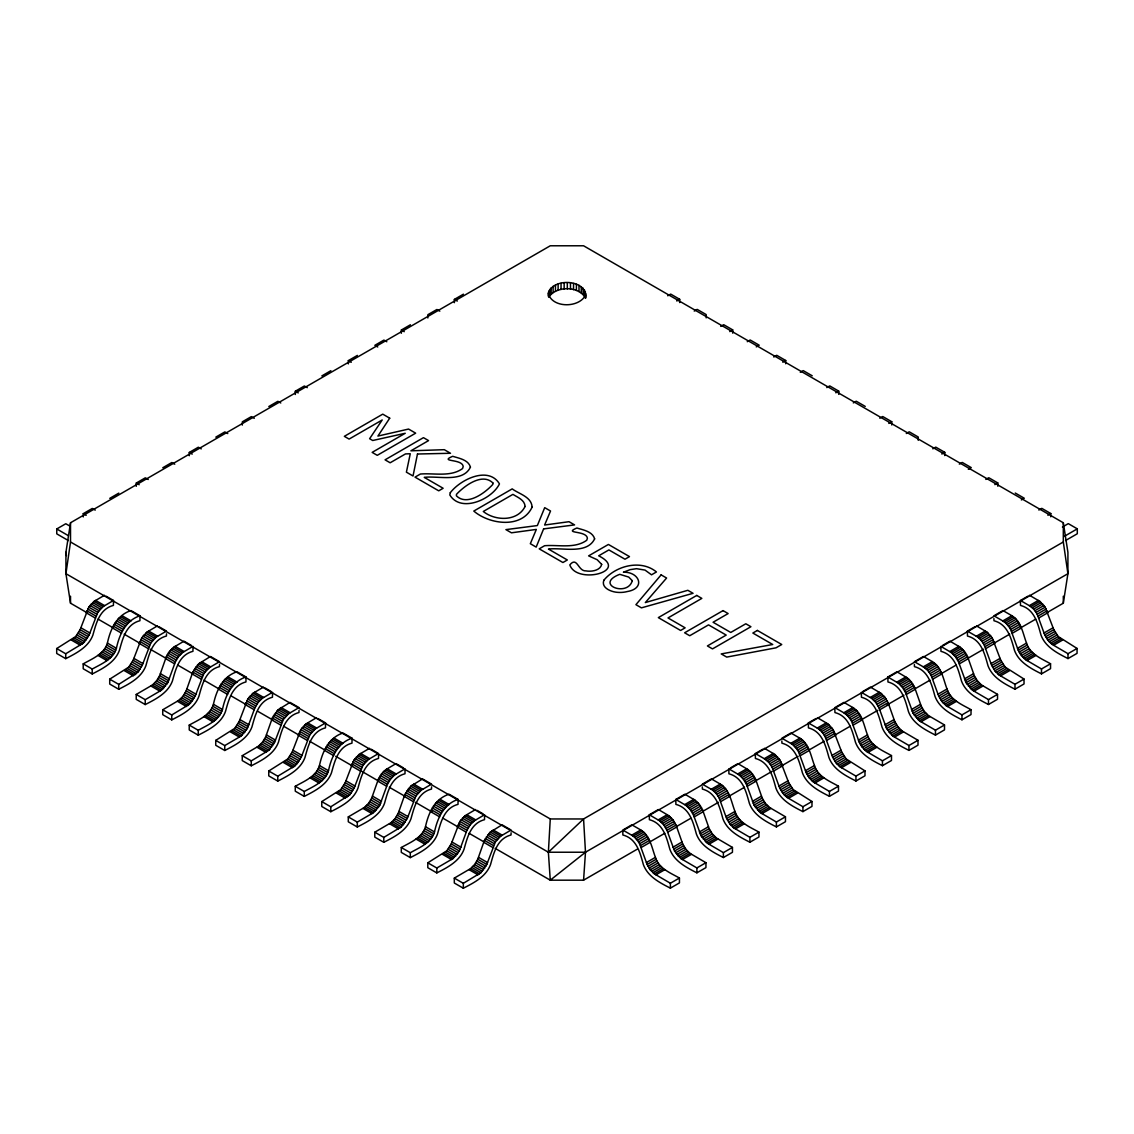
<?xml version="1.0" encoding="UTF-8"?>
<svg xmlns="http://www.w3.org/2000/svg" width="1134" height="1134" viewBox="0 0 1134 1134"><rect width="100%" height="100%" fill="white"/><g stroke="black" fill="none" stroke-linecap="round" stroke-linejoin="round"><path stroke-width="1.5" d="M1047.986 612.048L1063.309 603.203L1067.916 573.691L1067.916 552.272L1063.309 522.76L583.571 245.78L550.274 245.78L70.521 522.76L65.928 552.272L65.928 573.691L70.521 603.203L87.389 612.941M637.209 849.21L583.571 880.182L550.274 880.182L548.374 852.229L550.274 818.961L70.521 541.981L70.521 522.76M583.571 880.182L585.484 852.229L583.571 818.961L1063.309 541.981L1063.309 522.76M585.456 298.285C588.815 278.184 548.388 277.036 548.218 296.002M70.521 541.981L65.928 573.691L548.374 852.229L585.484 852.229L1067.916 573.691L1063.309 541.981M105.972 596.13L113.485 600.467L113.414 605.4C99.551 609.029 96.234 623.204 92.889 635.083C88.466 647.075 76.361 653.212 65.715 658.656L56.7 653.453L56.7 648.549L75.68 636.543L80.145 629.668L88.778 607.158L94.108 601.374L104.47 595.265M56.7 648.549L65.715 653.765L83.306 643.134L89.161 634.87L97.793 612.36L103.109 606.577L113.485 600.467M107.404 643.077C110.296 629.498 116.589 615.167 130.977 610.574L139.992 615.776L139.921 620.709C126.058 624.324 122.741 638.499 119.396 650.377C114.973 662.384 102.868 668.521 92.223 673.965L83.207 668.762L83.207 663.858C92.293 658.712 104.101 654.176 107.404 643.077L116.405 648.279C113.116 659.378 101.309 663.914 92.223 669.06L83.207 663.858M116.405 648.279C119.311 634.7 125.605 620.383 139.992 615.776M166.5 633.849L166.429 636.018C152.566 639.633 149.249 653.808 145.903 665.686C141.481 677.693 129.375 683.83 118.73 689.259L109.715 684.057L109.715 679.167L128.695 667.161L133.16 660.272L141.793 637.776L147.122 631.978L157.484 625.869M109.715 679.167L118.73 684.369L137.71 672.363L142.175 665.474L150.808 642.978L156.123 637.18L166.5 631.071L158.987 626.748M136.222 694.462L145.237 699.678L161.397 690.223L167.775 682.64L175.345 661.93L178.52 656.586L182.645 652.489L193.007 646.38L192.936 651.313C179.073 654.942 175.756 669.117 172.411 680.995C167.988 692.987 155.882 699.125 145.237 704.568L136.222 699.366L136.222 694.462L152.381 685.021L156.506 680.91L159.667 675.581L166.329 656.728L169.505 651.384L173.63 647.287L183.992 641.178L191.504 645.515M162.729 709.771L178.888 700.33L183.013 696.219L186.174 690.889L192.837 672.023L198.691 663.773L210.499 656.487L219.514 661.689L209.152 667.784L203.822 673.582L195.19 696.092L189.335 704.342L171.744 714.973L162.729 709.771L162.729 714.675L171.744 719.877C182.39 714.434 194.495 708.296 198.918 696.29C202.263 684.412 205.58 670.237 219.443 666.622L219.514 664.453M213.433 704.299C216.339 690.705 222.618 676.388 237.006 671.782L246.021 676.984L245.95 681.931C232.087 685.546 228.77 699.721 225.439 711.599C221.002 723.591 208.897 729.743 198.252 735.172L189.236 729.97L189.236 725.08C198.337 719.934 210.144 715.384 213.433 704.299L222.448 709.501C219.145 720.586 207.338 725.136 198.252 730.282L189.236 725.08M222.448 709.501C225.34 695.907 231.634 681.591 246.021 676.984M215.743 740.374L224.759 745.577L240.918 736.136L247.297 728.552L254.867 707.843L258.042 702.499L262.167 698.402L272.529 692.293L272.458 697.226C258.595 700.855 255.278 715.03 251.946 726.908C247.51 738.9 235.404 745.038 224.759 750.481L215.743 745.279L215.743 740.374L234.724 728.368L239.189 721.493L247.822 698.983L253.151 693.186L263.513 687.091M242.251 755.683L258.41 746.243L262.535 742.132L265.696 736.802L272.358 717.935L278.213 709.686L290.02 702.4L299.036 707.602L288.674 713.697L283.344 719.495L274.712 742.005L268.857 750.254L251.266 760.886L242.251 755.683L242.251 760.588L251.266 765.79C261.911 760.347 274.017 754.209 278.454 742.203C281.785 730.324 285.102 716.149 298.965 712.535L299.036 710.366M318.03 718.573L325.543 722.897L325.472 727.844C311.609 731.458 308.292 745.633 304.961 757.512C300.524 769.504 288.419 775.656 277.773 781.085L268.758 775.883L268.758 770.992L287.738 758.986L292.203 752.097L300.836 729.587L306.166 723.804L316.528 717.694M268.758 770.992L277.773 776.195L295.364 765.563L301.219 757.299L309.851 734.804L315.181 729.006L325.543 722.897M319.462 765.507C322.368 751.927 328.647 737.61 343.035 733.003L352.05 738.206L351.979 743.139C338.116 746.767 334.799 760.942 331.468 772.821C327.031 784.813 314.926 790.951 304.281 796.394L295.265 791.192L295.265 786.287C304.366 781.156 316.173 776.606 319.462 765.507L328.477 770.709C325.189 781.808 313.367 786.358 304.281 791.489L295.265 786.287M328.477 770.709C331.369 757.129 337.663 742.813 352.05 738.206M378.558 754.89L378.487 758.448C364.624 762.062 361.307 776.237 357.975 788.116C353.539 800.122 341.433 806.26 330.788 811.703L321.772 806.501L321.772 801.596L340.753 789.59L345.232 782.715L353.851 760.205L359.18 754.408L369.542 748.312M321.772 801.596L330.788 806.798L349.768 794.792L354.233 787.917L362.866 765.407L368.196 759.61L378.558 753.515L371.045 749.177M348.28 816.905L357.295 822.107L373.455 812.653L379.833 805.083L387.403 784.359L390.578 779.03L394.703 774.919L405.065 768.809L404.994 773.757C391.131 777.371 387.828 791.546 384.483 803.425C380.046 815.417 367.94 821.569 357.295 826.998L348.28 821.796L348.28 816.905L364.439 807.451L368.564 803.354L371.739 798.01L378.387 779.157L381.563 773.813L385.688 769.717L396.049 763.607L403.562 767.945M374.787 832.2L390.947 822.76L395.071 818.649L398.247 813.319L404.895 794.466L410.749 786.202L422.557 778.916L431.572 784.118L421.21 790.214L415.88 796.011L407.248 818.521L401.408 826.785L383.802 837.402L374.787 832.2L374.787 837.105L383.802 842.307C394.448 836.864 406.553 830.726 410.99 818.734C414.335 806.855 417.638 792.68 431.501 789.051L431.572 786.883M425.491 826.729C428.397 813.135 434.676 798.818 449.064 794.225L458.079 799.427L458.008 804.36C444.145 807.975 440.842 822.15 437.497 834.029C433.06 846.035 420.955 852.173 410.31 857.616L401.294 852.399L401.294 847.509C410.395 842.364 422.202 837.813 425.491 826.729L434.506 831.931C431.218 843.016 419.41 847.566 410.31 852.711L401.294 847.509M434.506 831.931C437.412 818.337 443.692 804.02 458.079 799.427M427.802 862.818L436.817 868.02L452.976 858.566L459.355 850.996L466.924 830.272L470.1 824.928L474.225 820.832L484.587 814.722L484.516 819.669C470.653 823.284 467.35 837.459 464.004 849.338C459.568 861.33 447.462 867.482 436.817 872.911L427.802 867.708L427.802 862.818L446.782 850.812L451.261 843.923L459.894 821.413L465.209 815.63L475.571 809.52M454.309 878.113L470.468 868.672L474.593 864.562L477.768 859.232L484.416 840.379L490.271 832.115L502.078 824.829L511.094 830.031L500.732 836.127L495.402 841.924L486.784 864.434L480.929 872.698L463.324 883.315L454.309 878.113L454.309 883.017L463.324 888.22C473.969 882.776 486.075 876.639 490.512 864.632C493.857 852.768 497.16 838.593 511.023 834.964L511.094 832.795M585.456 295.237C578.992 308.32 551.422 308.235 548.218 292.941M585.328 291.58L585.328 297.689C578.156 285.754 556.326 285.796 548.686 297.25L548.686 291.126M548.374 852.229L583.571 818.961L550.274 818.961M585.484 852.229L550.274 880.182L495.09 848.317M68.394 540.578L56.757 533.859L56.757 528.954L65.8 523.738L70.166 526.247M83.264 516.92L83.264 513.659L92.308 508.429L95.228 510.116M109.771 498.35L118.815 493.12M136.278 486.316L136.278 483.056L145.322 477.825L148.242 479.498M162.786 467.747L171.829 462.516L174.749 464.203M189.293 455.712L189.293 452.438L198.337 447.207L201.257 448.894M215.8 437.143L224.844 431.912L227.764 433.585M268.815 406.525L277.873 401.294L280.778 402.981M295.322 394.49L295.322 391.23L304.38 385.999L307.286 387.672M321.829 375.921L330.887 370.69M348.336 363.886L348.336 360.612L357.394 355.396M401.351 333.268L401.351 330.008L410.409 324.778M454.365 302.665L454.365 299.404L463.423 294.174M667.728 295.776L670.676 294.089L679.691 299.291L679.691 302.551M676.743 300.978L679.691 299.291M694.235 311.085L697.183 309.384L706.198 314.586L706.198 317.86M720.742 326.394L723.69 324.693L732.706 329.895L732.706 333.155M729.757 331.596L732.706 329.895M747.263 341.688L750.198 340.002L759.213 345.204L756.265 346.891M773.771 356.997L776.705 355.296L785.72 360.499L785.72 363.773M782.772 362.2L785.72 360.499M800.278 372.292L803.212 370.605L812.227 375.808M826.785 387.601L829.719 385.9L838.735 391.117L838.735 394.377M835.786 392.803L838.735 391.117M853.292 402.91L856.227 401.209L865.242 406.411M879.8 418.205L882.734 416.518L891.749 421.72L891.749 424.981M888.801 423.421L891.749 421.72M906.307 433.514L909.241 431.813L918.256 437.029L918.256 440.29M932.814 448.823L935.748 447.122L944.764 452.324L944.764 455.584M941.83 454.025L944.764 452.324M959.321 464.118L962.256 462.431L971.271 467.633L968.337 469.32M985.829 479.427L988.763 477.726L997.778 482.928L997.778 486.202M994.844 484.629L997.778 482.928M1021.351 499.938L1024.285 498.237L1015.27 493.035M1038.843 510.031L1041.777 508.344L1050.793 513.546L1050.793 516.806M1047.859 515.233L1050.793 513.546M1062.416 527.041L1068.285 523.639L1077.3 528.841L1077.3 533.745L1065.549 540.535M1064.075 536.481L1077.3 528.841M649.314 814.751L658.372 809.534L668.734 815.63L672.859 819.74L676.034 825.07L682.682 843.937L685.857 849.267L689.982 853.363L705.943 862.705L705.943 867.609L696.886 872.826C686.283 867.439 674.305 861.287 669.896 849.366C666.565 837.487 663.248 823.312 649.385 819.698L649.314 814.751L659.676 820.86L663.815 824.971L666.976 830.301L674.546 851.024L680.924 858.594L696.886 867.935L705.943 862.705M675.821 799.456L684.879 794.225L695.241 800.321L699.366 804.431L702.541 809.775L709.189 828.628L712.365 833.958L716.49 838.069L732.451 847.41L732.451 852.3L723.393 857.531C712.79 852.144 700.812 845.978 696.404 834.057C693.072 822.178 689.755 808.003 675.892 804.389L675.821 799.456L686.183 805.551L690.322 809.662L693.484 814.992L701.053 835.715L707.432 843.299L723.393 852.626L732.451 847.41M730.353 767.973L737.894 763.621L748.256 769.717L752.381 773.827L755.556 779.157L762.204 798.024L765.379 803.354L769.504 807.465L785.465 816.792L785.465 821.696L776.407 826.913C765.819 821.526 753.826 815.374 749.418 803.453C746.087 791.575 742.77 777.4 728.907 773.785L728.836 768.838L739.198 774.947L743.337 779.058L746.498 784.388L754.067 805.112L760.446 812.681L776.407 822.022L785.465 816.792M764.401 748.312L774.763 754.408L780.093 760.205L788.711 782.715L793.19 789.59L811.972 801.497L811.972 806.387L802.929 811.618C792.326 806.231 780.334 800.065 775.925 788.144C772.594 776.266 769.277 762.091 755.414 758.476L755.343 753.543L762.884 749.177M817.416 717.709L827.777 723.804L833.107 729.601L841.74 752.111L846.205 758.986L864.987 770.879L864.987 775.784L855.943 781C845.34 775.613 833.348 769.462 828.954 757.54C825.609 745.662 822.292 731.487 808.429 727.872L808.358 722.925L815.899 718.573M862.889 691.457L870.43 687.091L880.792 693.2L884.931 697.311L888.092 702.641L894.754 721.493L897.915 726.837L902.04 730.934L918.001 740.275L918.001 745.166L908.958 750.396C898.355 745.01 886.363 738.858 881.969 726.937C878.623 715.058 875.306 700.883 861.443 697.254L861.372 692.321L871.734 698.431L875.873 702.527L879.034 707.871L886.604 728.581L892.982 736.164L908.958 745.506L918.001 740.275M887.879 677.012L896.937 671.796L907.299 677.891L911.438 682.002L914.599 687.332L921.262 706.198L924.423 711.528L928.548 715.639L944.509 724.966L944.509 729.871L935.465 735.101C924.862 729.701 912.87 723.549 908.476 711.628C905.13 699.749 901.814 685.574 887.95 681.959L887.879 677.012L898.256 683.122L902.38 687.232L905.542 692.562L913.111 713.286L919.49 720.855L935.465 730.197L944.509 724.966M942.411 645.544L949.952 641.178L960.314 647.287L964.453 651.398L967.614 656.728L974.276 675.581L977.437 680.924L981.562 685.021L997.523 694.362L997.523 699.253L988.479 704.483C977.877 699.097 965.885 692.945 961.49 681.024C958.145 669.145 954.828 654.97 940.965 651.341L940.894 646.408L951.27 652.518L955.395 656.614L958.556 661.958L966.125 682.668L972.504 690.252L988.479 699.593L997.523 694.362M976.459 625.883L986.821 631.978L992.151 637.776L1000.783 660.286L1005.248 667.161L1024.03 679.053L1024.03 683.958L1014.987 689.188C1004.384 683.788 992.392 677.636 987.997 665.715C984.652 653.836 981.335 639.661 967.472 636.046L967.401 631.099L974.956 626.748M1029.474 595.265L1039.835 601.374L1045.165 607.172L1053.798 629.668L1058.263 636.557L1077.059 648.45L1077.059 653.354L1068.001 658.571C1057.398 653.184 1045.406 647.032 1041.012 635.111C1037.667 623.232 1034.35 609.057 1020.487 605.428L1020.43 600.496L1027.971 596.144M640.753 829.975L631.865 824.829L622.807 830.06L631.709 835.191L640.753 829.975C650.278 835.659 651.795 847.977 655.438 857.332C658.698 868.346 670.378 872.925 679.436 878.014L679.436 882.904L670.378 888.135C659.775 882.748 647.798 876.596 643.389 864.661C640.058 852.782 636.741 838.621 622.878 834.993L622.807 831.449M658.216 819.896L667.26 814.666M684.723 804.587L693.767 799.357M720.274 784.062L711.387 778.916L702.329 784.147L711.231 789.278L720.274 784.062C729.8 789.746 731.331 802.064 734.96 811.42C738.22 822.448 749.914 827.012 758.958 832.101L758.958 836.991L749.9 842.222C739.311 836.835 727.319 830.683 722.911 818.748C719.58 806.869 716.263 792.709 702.4 789.08L702.329 786.911M737.738 773.983L746.782 768.753M755.343 753.543L764.245 758.674L773.289 753.444M799.796 738.149L790.908 733.003L781.85 738.234L790.752 743.365L799.796 738.149C809.322 743.833 810.853 756.151 814.481 765.521C817.756 776.535 829.436 781.099 838.48 786.188L838.48 791.078L829.436 796.309C818.833 790.922 806.841 784.771 802.433 772.849C799.101 760.957 795.784 746.796 781.921 743.167L781.85 740.998M808.358 722.925L817.26 728.071L826.317 722.84M852.825 707.531L843.923 702.4L834.865 707.63L843.767 712.762L852.825 707.531C862.336 713.229 863.867 725.533 867.496 734.903C870.77 745.917 882.45 750.495 891.494 755.584L891.494 760.475L882.45 765.705C871.848 760.319 859.856 754.153 855.461 742.231C852.116 730.353 848.799 716.178 834.936 712.563L834.865 709.005M870.274 697.453L879.332 692.236M896.781 682.158L905.839 676.927M932.346 661.618L923.445 656.487L914.387 661.717L923.289 666.849L932.346 661.618C941.858 667.316 943.389 679.635 947.018 688.99C950.292 700.004 961.972 704.583 971.016 709.671L971.016 714.562L961.972 719.792C951.369 714.406 939.377 708.24 934.983 696.319C931.638 684.44 928.321 670.265 914.458 666.65L914.387 664.481M949.796 651.54L958.854 646.323M967.401 631.099L976.303 636.245L985.361 631.014M1011.868 615.705L1002.966 610.574L993.908 615.805L1002.81 620.936L1011.868 615.705C1021.394 621.404 1022.911 633.722 1026.539 643.077C1029.814 654.091 1041.494 658.67 1050.552 663.759L1050.552 668.649L1041.494 673.88C1030.891 668.493 1018.899 662.327 1014.505 650.406C1011.159 638.527 1007.842 624.366 993.979 620.737L993.908 618.569M1020.43 600.496L1029.318 605.641L1038.375 600.41M631.709 835.191L633.169 836.155L642.227 830.939M659.676 820.86L668.734 815.63M686.183 805.551L695.241 800.321M711.231 789.278L712.691 790.242L721.748 785.026M739.198 774.947L748.256 769.717M764.245 758.674L765.705 759.638L774.763 754.408M790.752 743.365L792.212 744.343L801.27 739.113M817.26 728.071L818.72 729.034L827.777 723.804M843.767 712.762L845.227 713.725L854.285 708.495M871.734 698.431L880.792 693.2M898.256 683.122L907.299 677.891M923.289 666.849L924.763 667.813L933.806 662.596M951.27 652.518L960.314 647.287M976.303 636.245L977.777 637.209L986.821 631.978M1002.81 620.936L1004.285 621.9L1013.328 616.683M1029.318 605.641L1030.792 606.605L1039.835 601.374M633.169 836.155L634.615 837.346L643.673 832.115M661.122 822.037L670.18 816.82M687.629 806.742L696.687 801.511M712.691 790.242L714.136 791.433L723.194 786.202M740.644 776.124L749.702 770.907M765.705 759.638L767.151 760.829L776.209 755.598M792.212 744.343L793.658 745.52L802.716 740.289M818.72 729.034L820.166 730.211L829.223 724.995M845.227 713.725L846.673 714.916L855.731 709.686M873.18 699.607L882.238 694.377M899.687 684.298L908.745 679.082M924.763 667.813L926.194 669.003L935.252 663.773M952.702 653.694L961.76 648.464M977.777 637.209L979.209 638.385L988.267 633.169M1004.285 621.9L1005.716 623.09L1014.774 617.86M1030.792 606.605L1032.224 607.781L1041.281 602.551M634.615 837.346L636.004 838.721L645.048 833.49M662.511 823.426L671.555 818.195M689.018 808.117L698.062 802.886M714.136 791.433L715.526 792.808L724.569 787.577M742.033 777.513L751.077 772.282M767.151 760.829L768.54 762.204L777.584 756.973M793.658 745.52L795.047 746.895L804.091 741.679M820.166 730.211L821.555 731.6L830.598 726.37M846.673 714.916L848.062 716.291L857.106 711.061M874.569 700.982L883.627 695.766M901.076 685.687L910.134 680.457M926.194 669.003L927.584 670.378L936.641 665.148M954.091 655.069L963.149 649.853M979.209 638.385L980.598 639.774L989.656 634.544M1005.716 623.09L1007.105 624.465L1016.163 619.235M1032.224 607.781L1033.613 609.156L1042.67 603.94M636.004 838.721L637.308 840.266L646.352 835.049M663.815 824.971L672.859 819.74M690.322 809.662L699.366 804.431M715.526 792.808L716.83 794.353L725.873 789.136M743.337 779.058L752.381 773.827M768.54 762.204L769.844 763.749L778.888 758.518M795.047 746.895L796.351 748.44L805.395 743.224M821.555 731.6L822.859 733.145L831.902 727.915M848.062 716.291L849.366 717.836L858.424 712.606M875.873 702.527L884.931 697.311M902.38 687.232L911.438 682.002M927.584 670.378L928.888 671.923L937.946 666.693M955.395 656.614L964.453 651.398M980.598 639.774L981.902 641.32L990.96 636.089M1007.105 624.465L1008.409 626.011L1017.467 620.78M1033.613 609.156L1034.917 610.716L1043.975 605.485M637.308 840.266L638.499 841.952L647.542 836.722M665.006 826.643L674.05 821.427M691.513 811.349L700.557 806.118M716.83 794.353L718.02 796.04L727.064 790.809M744.528 780.731L753.586 775.514M769.844 763.749L771.035 765.436L780.093 760.205M796.351 748.44L797.542 750.127L806.6 744.896M822.859 733.145L824.049 734.832L833.107 729.601M849.366 717.836L850.557 719.523L859.615 714.292M877.064 704.214L886.122 698.983M903.571 688.919L912.629 683.689M928.888 671.923L930.078 673.61L939.136 668.38M956.586 658.301L965.644 653.085M981.902 641.32L983.093 643.006L992.151 637.776M1008.409 626.011L1009.6 627.697L1018.658 622.467M1034.917 610.716L1036.107 612.388L1045.165 607.172M679.436 878.014L670.378 883.244L654.417 873.903L650.292 869.792L647.131 864.462L639.562 843.739L648.605 838.522M666.069 828.444L675.113 823.213M692.576 813.135L701.62 807.904M758.958 832.101L749.9 837.331L733.939 827.99L729.814 823.879L726.653 818.55L719.084 797.826L728.127 792.609M745.591 782.531L754.634 777.3M811.972 801.497L802.929 806.713L786.953 797.386L782.829 793.276L779.668 787.946L772.098 767.222L781.142 761.991M838.48 786.188L829.436 791.419L813.461 782.077L809.336 777.967L806.175 772.637L798.605 751.913L807.649 746.696M864.987 770.879L855.943 776.11L839.968 766.768L835.843 762.672L832.682 757.328L825.113 736.618L834.156 731.387M891.494 755.584L882.45 760.801L866.475 751.473L862.35 747.363L859.189 742.033L851.62 721.309L860.663 716.078M878.127 706L887.171 700.784M904.634 690.705L913.692 685.475M971.016 709.671L961.972 714.888L945.997 705.561L941.872 701.45L938.711 696.12L931.142 675.396L940.199 670.166M957.649 660.087L966.707 654.871M1024.03 679.053L1014.987 684.284L999.011 674.943L994.887 670.846L991.726 665.502L984.156 644.792L993.214 639.562M1050.552 663.759L1041.494 668.975L1025.519 659.648L1021.394 655.537L1018.233 650.207L1010.663 629.483L1019.721 624.253M1077.059 648.45L1068.001 653.68L1052.026 644.339L1047.901 640.228L1044.74 634.898L1037.171 614.174L1046.228 608.958M640.469 845.61L649.527 840.379M666.976 830.301L676.034 825.07M693.484 814.992L702.541 809.775M719.991 799.697L729.049 794.466M746.498 784.388L755.556 779.157M773.005 769.079L782.063 763.862M799.513 753.784L808.57 748.553M826.02 738.475L835.078 733.244M852.527 723.166L861.585 717.95M879.034 707.871L888.092 702.641M905.542 692.562L914.599 687.332M932.049 677.253L941.107 672.037M958.556 661.958L967.614 656.728M985.063 646.649L994.121 641.419M1011.571 631.34L1020.628 626.124M1038.078 616.046L1047.136 610.815M649.47 842.137L664.808 833.277M677.069 826.204L690.861 818.238M703.123 811.164L718.446 802.305M729.176 796.111L744.499 787.265M755.23 781.071L772.098 771.333M781.298 766.031L798.152 756.293M808.882 750.098L824.205 741.253M834.936 735.059L850.259 726.199M860.989 720.005L877.858 710.281M887.057 704.965L903.911 695.227M914.642 689.033L929.965 680.187M940.696 673.993L956.019 665.148M968.28 658.074L983.617 649.215M994.348 643.021L1009.671 634.175M1020.402 627.981L1035.725 619.136M641.206 847.495L650.264 842.279M667.713 832.2L676.771 826.969M694.221 816.891L703.278 811.661M720.728 801.582L729.786 796.366M747.235 786.287L756.293 781.057M773.742 770.978L782.8 765.748M800.25 755.669L809.307 750.453M826.757 740.374L835.815 735.144M853.264 725.065L862.322 719.835M879.771 709.756L888.829 704.54M906.293 694.462L915.336 689.231M932.8 679.153L941.844 673.922M959.307 663.858L968.351 658.627M985.815 648.549L994.858 643.318M1012.322 633.24L1021.365 628.009M1038.829 617.945L1047.873 612.714M646.38 862.563L655.438 857.332M672.887 847.268L681.945 842.038M699.394 831.959L708.452 826.729M725.902 816.65L734.96 811.42M752.409 801.355L761.467 796.125M778.916 786.046L787.974 780.816M805.424 770.737L814.481 765.521M831.931 755.442L840.989 750.212M858.438 740.133L867.496 734.903M884.959 724.824L894.003 719.608M911.467 709.53L920.51 704.299M937.974 694.221L947.018 688.99M964.481 678.912L973.525 673.695M990.988 663.617L1000.032 658.386M1017.496 648.308L1026.539 643.077M1044.003 632.999L1053.047 627.782M647.131 864.462L656.175 859.232M673.639 849.153L682.682 843.937M700.146 833.859L709.189 828.628M726.653 818.55L735.697 813.319M753.16 803.241L762.204 798.024M779.668 787.946L788.711 782.715M806.175 772.637L815.218 767.406M832.682 757.328L841.74 752.111M859.189 742.033L868.247 736.802M885.697 726.724L894.754 721.493M912.204 711.415L921.262 706.198M938.711 696.12L947.769 690.889M965.218 680.811L974.276 675.581M991.726 665.502L1000.783 660.286M1018.233 650.207L1027.291 644.977M1044.74 634.898L1053.798 629.668M648.038 866.319L657.096 861.103M674.546 851.024L683.604 845.794M701.053 835.715L710.111 830.485M727.56 820.406L736.618 815.19M754.067 805.112L763.125 799.881M780.575 789.803L789.633 784.572M807.082 774.494L816.14 769.277M833.589 759.199L842.647 753.968M860.096 743.89L869.154 738.659M886.604 728.581L895.662 723.364M913.111 713.286L922.169 708.055M939.618 697.977L948.676 692.746M966.125 682.668L975.183 677.452M992.633 667.373L1001.691 662.143M1019.14 652.064L1028.198 646.834M1045.647 636.755L1054.705 631.539M649.102 868.105L658.145 862.889M675.609 852.811L684.653 847.58M702.116 837.502L711.16 832.271M728.623 822.193L737.681 816.976M755.131 806.898L764.188 801.667M781.638 791.589L790.696 786.358M808.145 776.28L817.203 771.063M834.652 760.985L843.71 755.754M861.16 745.676L870.217 740.445M887.667 730.381L896.725 725.15M914.174 715.072L923.232 709.841M940.681 699.763L949.739 694.532M967.189 684.468L976.246 679.238M993.696 669.159L1002.754 663.929M1020.203 653.85L1029.261 648.634M1046.71 638.555L1055.768 633.325M650.292 869.792L659.35 864.562M676.8 854.497L685.857 849.267M703.307 839.188L712.365 833.958M729.814 823.879L738.872 818.649M756.321 808.585L765.379 803.354M782.829 793.276L791.886 788.045M809.336 777.967L818.394 772.75M835.843 762.672L844.901 757.441M862.35 747.363L871.408 742.132M888.858 732.054L897.915 726.837M915.365 716.759L924.423 711.528M941.872 701.45L950.93 696.219M968.379 686.141L977.437 680.924M994.887 670.846L1003.944 665.615M1021.394 655.537L1030.452 650.306M1047.901 640.228L1056.959 635.012M651.596 871.337L660.654 866.121M678.104 856.042L687.161 850.812M704.611 840.733L713.669 835.503M731.118 825.424L740.176 820.208M757.625 810.13L766.683 804.899M784.133 794.821L793.19 789.59M810.64 779.512L819.698 774.295M837.147 764.217L846.205 758.986M863.654 748.908L872.712 743.677M890.162 733.599L899.219 728.382M916.669 718.304L925.727 713.073M943.176 702.995L952.234 697.764M969.683 687.7L978.741 682.47M996.191 672.391L1005.248 667.161M1022.698 657.082L1031.756 651.852M1049.205 641.787L1058.263 636.557M652.971 872.726L662.029 867.496M679.493 857.417L688.536 852.187M706 842.108L715.044 836.878M732.507 826.814L741.551 821.583M759.015 811.505L768.058 806.274M785.522 796.196L794.565 790.979M812.029 780.901L821.073 775.67M838.536 765.592L847.58 760.361M865.044 750.283L874.087 745.066M891.551 734.988L900.594 729.757M918.058 719.679L927.116 714.448M944.565 704.37L953.623 699.154M971.073 689.075L980.13 683.845M997.58 673.766L1006.638 668.536M1024.087 658.457L1033.145 653.241M1050.594 643.162L1059.652 637.932M654.417 873.903L663.475 868.672M680.924 858.594L689.982 853.363M707.432 843.299L716.49 838.069M733.939 827.99L742.997 822.76M760.446 812.681L769.504 807.465M786.953 797.386L796.011 792.156M813.461 782.077L822.519 776.847M839.968 766.768L849.026 761.552M866.475 751.473L875.533 746.243M892.982 736.164L902.04 730.934M919.49 720.855L928.548 715.639M945.997 705.561L955.055 700.33M972.504 690.252L981.562 685.021M999.011 674.943L1008.069 669.726M1025.519 659.648L1034.577 654.417M1052.026 644.339L1061.084 639.108M655.877 874.867L664.935 869.636M682.385 859.558L691.442 854.341M708.906 844.263L717.95 839.032M735.413 828.954L744.457 823.723M761.92 813.645L770.964 808.429M788.428 798.35L797.471 793.12M814.935 783.041L823.979 777.811M841.442 767.732L850.486 762.516M867.949 752.437L876.993 747.207M894.457 737.128L903.5 731.898M920.964 721.819L930.008 716.603M947.471 706.525L956.515 701.294M973.978 691.216L983.036 685.985M1000.486 675.921L1009.544 670.69M1026.993 660.612L1036.051 655.381M1053.5 645.303L1062.558 640.072M454.365 299.404L457.271 301.077M439.822 311.155L436.916 309.483L427.858 314.699L427.858 317.974M401.351 330.008L404.257 331.681M386.807 341.759L383.902 340.087L374.844 345.317L377.75 346.99M348.336 360.612L351.242 362.299M295.322 391.23L298.228 392.903M254.271 418.29L251.365 416.603L242.307 421.834L242.307 425.094M189.293 452.438L192.199 454.124M136.278 483.056L139.184 484.728M83.264 513.659L86.17 515.332M56.757 528.954L68.394 535.687M265.016 687.955L271.026 691.428M477.074 810.385L483.084 813.858M95.568 600.396L104.583 605.613M122.075 615.705L131.09 620.908M148.582 631.014L157.598 636.217M175.09 646.309L184.105 651.511M201.597 661.618L210.612 666.82M228.104 676.927L237.119 682.129M254.611 692.222L263.627 697.424M281.119 707.531L290.134 712.733M307.626 722.84L316.641 728.042M334.147 738.135L343.148 743.337M360.655 753.444L369.656 758.646M387.162 768.753L396.163 773.955M413.669 784.048L422.67 789.25M440.176 799.357L449.177 804.559M466.684 814.666L475.685 819.868M493.191 829.96L502.206 835.163M94.108 601.374L103.109 606.577M120.615 616.669L129.616 621.871M147.122 631.978L156.123 637.18M173.63 647.287L182.645 652.489M200.137 662.582L209.152 667.784M226.644 677.891L235.659 683.093M253.151 693.186L262.167 698.402M279.659 708.495L288.674 713.697M306.166 723.804L315.181 729.006M332.673 739.099L341.688 744.315M359.18 754.408L368.196 759.61M385.688 769.717L394.703 774.919M412.195 785.011L421.21 790.214M438.702 800.321L447.717 805.523M465.209 815.63L474.225 820.832M491.717 830.924L500.732 836.127M92.662 602.551L101.677 607.753M119.169 617.86L128.185 623.062M145.676 633.155L154.692 638.371M172.184 648.464L181.199 653.666M198.691 663.773L207.706 668.975M225.198 679.068L234.214 684.27M251.705 694.377L260.721 699.579M278.213 709.686L287.228 714.888M304.72 724.98L313.735 730.183M331.227 740.289L340.243 745.492M357.734 755.598L366.75 760.801M384.242 770.893L393.257 776.095M410.749 786.202L419.764 791.404M437.256 801.511L446.272 806.713M463.763 816.806L472.779 822.008M490.271 832.115L499.286 837.317M91.273 603.926L100.288 609.128M117.78 619.235L126.795 624.437M144.287 634.544L153.303 639.746M170.795 649.839L179.81 655.041M197.302 665.148L206.317 670.35M223.809 680.457L232.824 685.659M250.316 695.752L259.332 700.954M276.824 711.061L285.839 716.263M303.345 726.37L312.346 731.572M329.852 741.664L338.853 746.867M356.36 756.973L365.361 762.176M382.867 772.268L391.868 777.485M409.374 787.577L418.375 792.779M435.881 802.886L444.897 808.088M462.388 818.181L471.404 823.397M488.896 833.49L497.911 838.692M89.983 605.471L98.984 610.673M116.49 620.78L125.491 625.982M142.997 636.089L152.013 641.291M169.505 651.384L178.52 656.586M196.012 666.693L205.027 671.895M222.519 682.002L231.534 687.204M249.026 697.297L258.042 702.499M275.534 712.606L284.549 717.808M302.041 727.9L311.056 733.117M328.548 743.209L337.563 748.412M355.055 758.518L364.071 763.721M381.563 773.813L390.578 779.03M408.07 789.122L417.085 794.324M434.577 804.431L443.592 809.633M461.084 819.726L470.1 824.928M487.592 835.035L496.607 840.237M88.778 607.158L97.793 612.36M115.285 622.467L124.301 627.669M141.793 637.776L150.808 642.978M168.3 653.071L177.315 658.273M194.807 668.38L203.822 673.582M221.314 683.689L230.33 688.891M247.822 698.983L256.837 704.186M274.329 714.292L283.344 719.495M300.836 729.587L309.851 734.804M327.343 744.896L336.359 750.098M353.851 760.205L362.866 765.407M380.358 775.5L389.373 780.716M406.879 790.809L415.88 796.011M433.386 806.118L442.388 811.32M459.894 821.413L468.895 826.615M486.401 836.722L495.402 841.924M87.715 608.944L96.73 614.146M114.222 624.253L123.237 629.455M140.729 639.562L149.745 644.764M167.237 654.857L176.252 660.059M193.744 670.166L202.759 675.368M220.251 685.475L229.266 690.677M246.773 700.769L255.774 705.972M273.28 716.078L282.281 721.281M299.787 731.387L308.788 736.59M326.294 746.682L335.295 751.885M352.802 761.991L361.803 767.194M379.309 777.3L388.31 782.503M405.816 792.595L414.831 797.797M432.323 807.904L441.339 813.106M458.831 823.213L467.846 828.415M485.338 838.508L494.353 843.71M86.808 610.815L95.823 616.017M113.315 626.11L122.33 631.312M139.822 641.419L148.838 646.621M166.329 656.728L175.345 661.93M192.837 672.023L201.852 677.225M219.344 687.332L228.359 692.534M245.851 702.641L254.867 707.843M272.358 717.935L281.374 723.138M298.866 733.244L307.881 738.447M325.373 748.553L334.388 753.756M351.88 763.848L360.895 769.05M378.387 779.157L387.403 784.359M404.895 794.466L413.91 799.668M431.402 809.761L440.417 814.963M457.909 825.07L466.924 830.272M484.416 840.379L493.432 845.581M98.119 619.136L113.443 627.981M124.173 634.175L139.496 643.021M150.227 649.215L165.55 658.06M177.811 665.148L193.149 673.993M203.879 680.187L219.202 689.033M231.464 696.12L245.256 704.086M257.517 711.16L272.84 720.005M283.571 726.199L298.908 735.059M309.639 741.253L324.962 750.098M335.692 756.293L352.546 766.031M361.746 771.333L378.6 781.071M389.331 787.265L404.668 796.111M415.384 802.305L432.252 812.043M442.983 818.238L458.306 827.083M469.037 833.277L484.36 842.123M86.071 612.7L95.072 617.917M112.578 628.009L121.579 633.211M139.085 643.318L148.086 648.52M165.592 658.613L174.608 663.829M192.1 673.922L201.115 679.124M218.607 689.231L227.622 694.433M245.114 704.526L254.129 709.728M271.621 719.835L280.637 725.037M298.129 735.144L307.144 740.346M324.636 750.439L333.651 755.641M351.143 765.748L360.158 770.95M377.65 781.057L386.666 786.259M404.158 796.351L413.173 801.554M430.665 811.661L439.68 816.863M457.172 826.969L466.187 832.172M483.679 842.264L492.695 847.467M80.897 627.768L89.898 632.97M133.911 658.386L142.912 663.588M160.418 673.681L169.434 678.883M186.926 688.99L195.941 694.192M239.94 719.594L248.956 724.796M266.447 734.903L275.463 740.105M292.955 750.212L301.97 755.414M345.969 780.816L354.985 786.018M372.476 796.111L381.492 801.327M398.984 811.42L407.999 816.622M451.998 842.023L461.014 847.24M478.505 857.332L487.521 862.535M80.145 629.668L89.161 634.87M106.653 644.977L115.668 650.179M133.16 660.272L142.175 665.474M159.667 675.581L168.683 680.783M186.174 690.889L195.19 696.092M212.682 706.184L221.697 711.387M239.189 721.493L248.204 726.696M265.696 736.802L274.712 742.005M292.203 752.097L301.219 757.299M318.725 767.406L327.726 772.608M345.232 782.715L354.233 787.917M371.739 798.01L380.741 803.212M398.247 813.319L407.248 818.521M424.754 828.628L433.755 833.83M451.261 843.923L460.276 849.125M477.768 859.232L486.784 864.434M79.238 631.525L88.254 636.727M105.745 646.834L114.761 652.036M132.253 662.143L141.268 667.345M158.76 677.437L167.775 682.64M185.267 692.746L194.283 697.949M211.775 708.055L220.79 713.258M238.282 723.35L247.297 728.552M264.789 738.659L273.804 743.861M291.296 753.968L300.312 759.17M317.803 769.263L326.819 774.465M344.311 784.572L353.326 789.774M370.818 799.881L379.833 805.083M397.325 815.176L406.341 820.378M423.832 830.485L432.848 835.687M450.34 845.794L459.355 850.996M476.847 861.089L485.862 866.291M78.175 633.325L87.19 638.527M104.682 648.62L113.698 653.822M131.19 663.929L140.205 669.131M157.697 679.238L166.712 684.44M184.204 694.532L193.219 699.735M210.711 709.841L219.727 715.044M237.219 725.136L246.234 730.353M263.726 740.445L272.741 745.648M290.233 755.754L299.248 760.957M316.74 771.049L325.756 776.266M343.248 786.358L352.263 791.56M369.755 801.667L378.77 806.869M396.262 816.962L405.277 822.164M422.784 832.271L431.785 837.473M449.291 847.58L458.292 852.782M475.798 862.875L484.799 868.077M76.984 634.997L86 640.2M103.492 650.306L112.507 655.509M129.999 665.615L139.014 670.818M156.506 680.91L165.521 686.113M183.013 696.219L192.029 701.422M209.521 711.528L218.536 716.731M236.028 726.823L245.043 732.025M262.535 742.132L271.55 747.334M289.042 757.441L298.058 762.643M315.55 772.736L324.565 777.938M342.057 788.045L351.072 793.247M368.564 803.354L377.579 808.556M395.071 818.649L404.087 823.851M421.579 833.958L430.594 839.16M448.086 849.253L457.101 854.469M474.593 864.562L483.608 869.764M75.68 636.543L84.696 641.759M102.188 651.852L111.203 657.054M128.695 667.161L137.71 672.363M155.202 682.455L164.217 687.672M181.709 697.764L190.725 702.967M208.217 713.073L217.232 718.276M234.724 728.368L243.739 733.57M261.231 743.677L270.246 748.879M287.738 758.986L296.754 764.188M314.246 774.281L323.261 779.483M340.753 789.59L349.768 794.792M367.26 804.899L376.275 810.101M393.767 820.194L402.783 825.396M420.275 835.503L429.29 840.705M446.782 850.812L455.797 856.014M473.289 866.107L482.304 871.309M74.291 637.932L83.306 643.134M100.798 653.227L109.814 658.429M127.306 668.536L136.321 673.738M153.813 683.845L162.828 689.047M180.32 699.139L189.335 704.342M206.827 714.448L215.843 719.651M233.349 729.757L242.35 734.96M259.856 745.052L268.857 750.254M286.363 760.361L295.364 765.563M312.871 775.67L321.872 780.872M339.378 790.965L348.379 796.167M365.885 806.274L374.886 811.476M392.392 821.583L401.408 826.785M418.9 836.878L427.915 842.08M445.407 852.187L454.422 857.389M471.914 867.482L480.929 872.698M72.859 639.108L81.875 644.31M99.367 654.417L108.382 659.619M125.874 669.712L134.889 674.914M152.381 685.021L161.397 690.223M178.888 700.33L187.904 705.532M205.396 715.625L214.411 720.827M231.903 730.934L240.918 736.136M258.41 746.243L267.426 751.445M284.918 761.538L293.933 766.74M311.425 776.847L320.44 782.049M337.932 792.156L346.947 797.358M364.439 807.451L373.455 812.653M390.947 822.76L399.962 827.962M417.454 838.054L426.469 843.271M443.961 853.363L452.976 858.566M470.468 868.672L479.484 873.875M71.385 640.072L80.401 645.274M97.893 655.381L106.908 660.583M124.4 670.676L133.415 675.892M150.907 685.985L159.922 691.187M177.428 701.294L186.43 706.496M203.936 716.589L212.937 721.791M230.443 731.898L239.444 737.1M256.95 747.207L265.951 752.409M283.457 762.502L292.459 767.704M309.965 777.811L318.966 783.013M336.472 793.12L345.487 798.322M362.979 808.414L371.995 813.617M389.486 823.723L398.502 828.926M415.994 839.032L425.009 844.235M442.501 854.327L451.516 859.529M469.008 869.636L478.024 874.838M1036.107 612.388L1037.171 614.174M1009.6 627.697L1010.663 629.483M983.093 643.006L984.156 644.792M930.078 673.61L931.142 675.396M850.557 719.523L851.62 721.309M824.049 734.832L825.113 736.618M797.542 750.127L798.605 751.913M771.035 765.436L772.098 767.222M718.02 796.04L719.084 797.826M638.499 841.952L639.562 843.739M65.928 552.272L66.41 555.603M1068.001 653.68L1068.001 658.571M1063.309 596.215L1063.309 603.203M1041.494 668.975L1041.494 673.88M1014.987 684.284L1014.987 689.188M988.479 699.593L988.479 704.483M961.972 714.888L961.972 719.792M935.465 730.197L935.465 735.101M908.958 745.506L908.958 750.396M882.45 760.801L882.45 765.705M855.943 776.11L855.943 781M829.436 791.419L829.436 796.309M802.929 806.713L802.929 811.618M776.407 822.022L776.407 826.913M749.9 837.331L749.9 842.222M723.393 852.626L723.393 857.531M696.886 867.935L696.886 872.826M670.378 883.244L670.378 888.135M585.654 293.394L585.654 297.987M584.449 289.808L584.449 295.931M583.089 288.149L583.089 294.273M581.246 286.647L581.246 292.77M579.006 285.357L579.006 291.481M576.412 284.294L576.412 290.417M573.535 283.5L573.535 289.624M570.473 283.004L570.473 289.127M567.312 282.805L567.312 288.929M564.151 282.933L564.151 289.042M561.047 283.344L561.047 289.468M558.126 284.067L558.126 290.191M555.462 285.073L555.462 291.183M553.108 286.307L553.108 292.43M551.167 287.767L551.167 293.876M549.678 289.383L549.678 295.506M463.324 883.315L463.324 888.22M436.817 868.02L436.817 872.911M410.31 852.711L410.31 857.616M383.802 837.402L383.802 842.307M357.295 822.107L357.295 826.998M330.788 806.798L330.788 811.703M304.281 791.489L304.281 796.394M277.773 776.195L277.773 781.085M251.266 760.886L251.266 765.79M224.759 745.577L224.759 750.481M198.252 730.282L198.252 735.172M171.744 714.973L171.744 719.877M145.237 699.678L145.237 704.568M118.73 684.369L118.73 689.259M92.223 669.06L92.223 673.965M70.521 596.215L70.521 603.203M65.715 653.765L65.715 658.656M492.893 482.942L492.851 484.374C485.012 492.95 467.038 506.43 456.392 495.799L456.478 494.339C464.416 485.834 482.177 472.467 492.893 482.942M601.686 564.378C600.354 570.615 591.239 571.933 585.81 570.87C577.971 571.281 577.206 555.958 569.821 564.902C576.596 584.804 630.008 571.508 598.667 555.816L608.887 549.919L624.976 559.218L629.498 556.61L608.419 544.448L588.631 555.858L597.15 559.714L601.686 564.378M632.276 580.679C627.584 597.547 593.805 584.336 619.745 574.328L628.718 577.078L632.276 580.679M470.44 467.151C462.771 482.999 438.263 475.571 424.258 477.371L443.139 488.272L438.73 490.824L415.016 477.131L420.416 474.026C434.18 472.892 450.623 477.244 462.544 468.569L463.182 466.613C462.502 458.462 438.447 462.261 452.707 456.307C458.987 458.278 468.385 459.752 470.44 467.151M594.627 538.848C586.958 554.71 562.45 547.283 548.445 549.069L567.326 559.969L562.918 562.521L539.203 548.842L544.589 545.723C558.367 544.589 574.81 548.941 586.732 540.266L587.369 538.31C586.689 530.173 562.634 533.958 576.894 528.005C583.174 529.975 592.558 531.449 594.627 538.848M417.468 454.011L413.031 475.997L406.397 472.169L410.267 453.756L405.504 453.912L390.153 462.785L385.05 459.837L423.45 437.653L428.567 440.602L410.891 450.808L444.301 449.688L450.51 453.274L417.468 454.011M450.283 492.737L449.815 494.948C460.914 513.248 492.014 499.343 499.47 483.878C488.485 465.649 460.291 479.54 450.283 492.737M603.855 580.239C600.921 587.823 611.056 591.792 616.995 592.302A17.279 9.979 0 0 0 627.201 591.565C646.096 588.404 639.378 571.635 623.402 572.216L630.135 569.651L636.514 568.687L645.019 570.09L651.526 574.81L656.444 571.961C640.965 559.147 615.776 565.653 603.855 580.239M532.087 507.182C521.909 528.926 489.59 524.574 473.785 511.065L512.199 488.882C519.003 493.985 531.718 496.848 532.087 507.182M525.07 506.487C517.572 521.626 495.331 521.172 483.282 511.477L512.922 494.367C517.614 497.358 524.787 499.952 525.07 506.487M543.611 528.898L536.184 547.098L530.329 543.71L536.339 529.422L511.448 532.81L505.92 529.621L537.346 525.566L544.703 507.649L550.529 511.023L544.618 525.028L569.027 521.697L574.569 524.9L543.611 528.898M389.713 418.177L377.92 436.066L408.566 429.063L415.668 433.16L377.253 455.329L372.15 452.381L405.235 433.273L372.717 440.502L369.613 438.716L382.201 419.977L349.102 439.085L344.339 436.335L382.753 414.151L389.713 418.177M661.122 574.867L635.919 604.677L641.433 607.852L693.058 593.309L687.842 590.304L645.331 602.565L666.594 578.028L661.122 574.867M696.744 595.435L658.33 617.619L680.598 630.461L685.134 627.839L667.983 617.945L701.847 598.383L696.744 595.435M723.038 610.616L684.624 632.786L689.727 635.735L708.537 624.877L726.199 635.083L707.403 645.941L712.506 648.889L750.921 626.719L745.818 623.771L730.75 632.46L713.073 622.254L728.141 613.565L723.038 610.616M757.37 630.433L752.848 633.041L772.722 644.509L721.224 653.921L726.724 657.096L775.996 647.826L781.751 644.509L757.37 630.433"/></g></svg>
